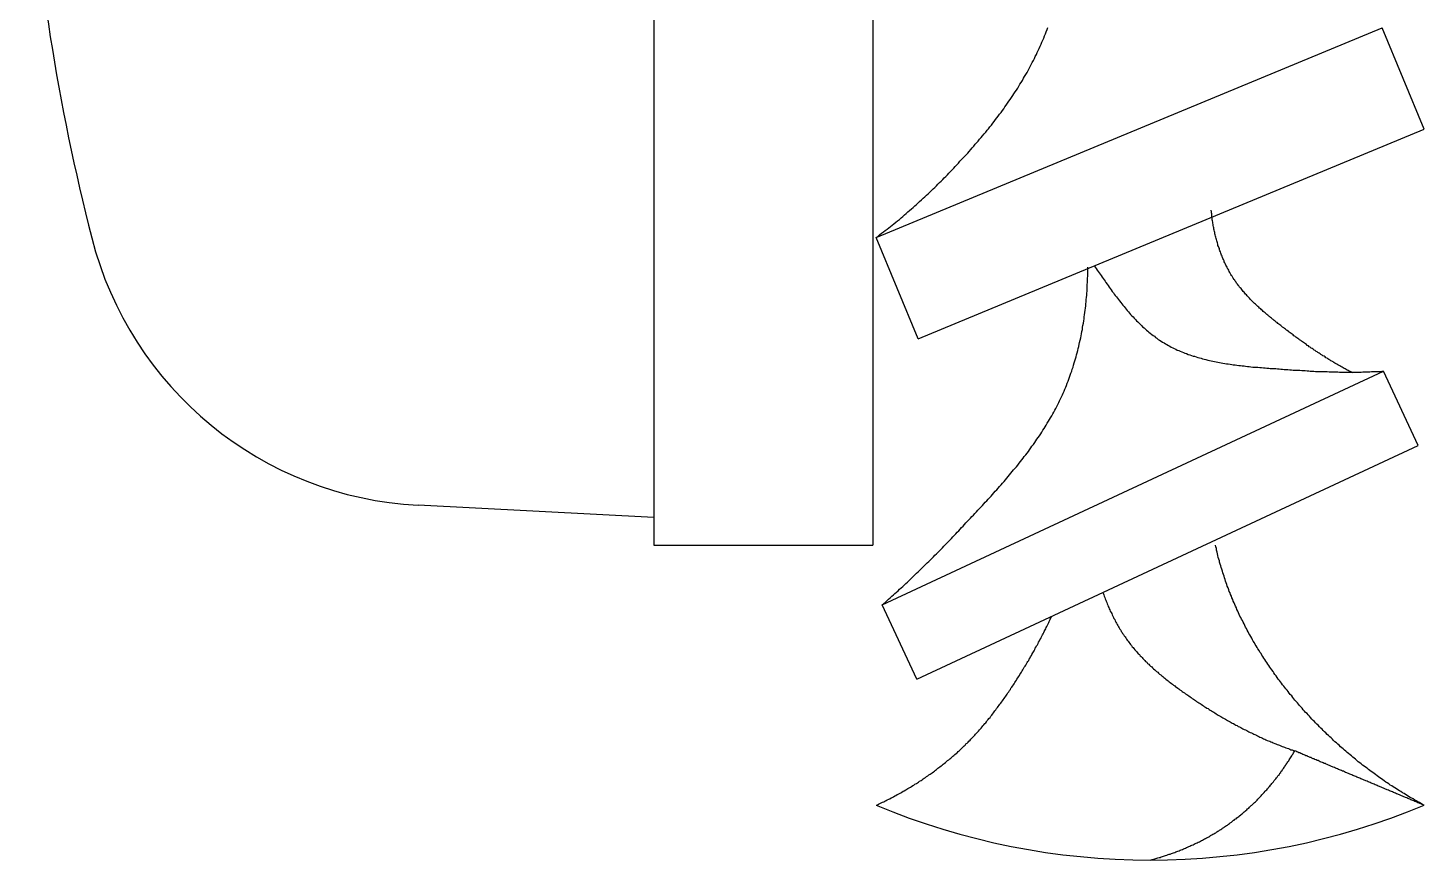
# Model space of a CAD drawing. Extents: x -609 to 549, y 145 to 558.
# Drawn here: x -442.88 to -437.78, y 349.31 to 352.35 of the extents above; entities that cross this region are included whole.
import ezdxf

# ---------------------------------------------------------------- set-up
doc = ezdxf.new("R2010")
doc.units = 0
doc.linetypes.add('CONTINOUS', pattern=[0])
doc.layers.get('0').update_dxf_attribs({"linetype": 'CONTINUOUS'})

msp = doc.modelspace()

# ---------------------------------------------------------------- linework, layer by layer
at = {"color": 7, "linetype": 'CONTINOUS'}
for p, q in [((-440.5967, 356.6611), (-440.5967, 350.4611)), ((-439.7967, 356.6611), (-439.7967, 350.4611)), ((-440.5967, 356.5611), (-440.5967, 350.5611)), ((-439.7847, 351.5836), (-437.9378, 352.3487)), ((-437.7847, 351.9791), (-437.9378, 352.3487)), ((-439.6317, 351.2141), (-437.7847, 351.9791)), ((-439.6317, 351.2141), (-439.7847, 351.5836)), ((-439.7631, 350.2429), (-437.9331, 351.0963)), ((-437.8063, 350.8244), (-437.9331, 351.0963)), ((-439.6363, 349.971), (-437.8063, 350.8244)), ((-440.5967, 350.5611), (-441.4567, 350.6061)), ((-440.5967, 350.4611), (-439.7967, 350.4611)), ((-439.6363, 349.971), (-439.7631, 350.2429))]:
    msp.add_line(p, q, dxfattribs=at)
at = {"color": 7}
for points in [[(-439.785, 351.584, 0), (-439.778, 351.589, 0), (-439.772, 351.594, 0), (-439.765, 351.599, 0), (-439.758, 351.604, 0), (-439.752, 351.609, 0), (-439.745, 351.614, 0), (-439.739, 351.619, 0), (-439.732, 351.624, 0), (-439.726, 351.629, 0), (-439.72, 351.634, 0), (-439.713, 351.64, 0), (-439.707, 351.645, 0), (-439.7, 351.65, 0), (-439.694, 351.655, 0), (-439.688, 351.661, 0), (-439.681, 351.666, 0), (-439.675, 351.671, 0), (-439.669, 351.677, 0), (-439.663, 351.682, 0), (-439.656, 351.688, 0), (-439.65, 351.693, 0), (-439.644, 351.699, 0), (-439.638, 351.704, 0), (-439.632, 351.71, 0), (-439.626, 351.715, 0), (-439.619, 351.721, 0), (-439.613, 351.727, 0), (-439.607, 351.732, 0), (-439.601, 351.738, 0), (-439.595, 351.743, 0), (-439.589, 351.749, 0), (-439.583, 351.755, 0), (-439.577, 351.761, 0), (-439.571, 351.766, 0), (-439.565, 351.772, 0), (-439.56, 351.778, 0), (-439.554, 351.784, 0), (-439.548, 351.79, 0), (-439.542, 351.796, 0), (-439.536, 351.801, 0), (-439.53, 351.807, 0), (-439.524, 351.813, 0), (-439.519, 351.819, 0), (-439.513, 351.825, 0), (-439.507, 351.831, 0), (-439.501, 351.837, 0), (-439.496, 351.843, 0), (-439.49, 351.849, 0), (-439.484, 351.855, 0), (-439.479, 351.862, 0), (-439.473, 351.868, 0), (-439.467, 351.874, 0), (-439.462, 351.88, 0), (-439.456, 351.886, 0), (-439.45, 351.892, 0), (-439.445, 351.898, 0), (-439.439, 351.905, 0), (-439.434, 351.911, 0), (-439.428, 351.917, 0), (-439.423, 351.924, 0), (-439.417, 351.93, 0), (-439.412, 351.936, 0), (-439.407, 351.943, 0), (-439.401, 351.949, 0), (-439.396, 351.955, 0), (-439.391, 351.962, 0), (-439.385, 351.968, 0), (-439.38, 351.975, 0), (-439.375, 351.981, 0), (-439.37, 351.988, 0), (-439.364, 351.994, 0), (-439.359, 352.001, 0), (-439.354, 352.007, 0), (-439.349, 352.014, 0), (-439.344, 352.02, 0), (-439.339, 352.027, 0), (-439.334, 352.034, 0), (-439.329, 352.04, 0), (-439.324, 352.047, 0), (-439.319, 352.054, 0), (-439.315, 352.061, 0), (-439.31, 352.067, 0), (-439.305, 352.074, 0), (-439.3, 352.081, 0), (-439.296, 352.088, 0), (-439.291, 352.095, 0), (-439.286, 352.102, 0), (-439.282, 352.108, 0), (-439.277, 352.115, 0), (-439.273, 352.122, 0), (-439.268, 352.129, 0), (-439.264, 352.136, 0), (-439.26, 352.143, 0), (-439.255, 352.15, 0), (-439.251, 352.157, 0), (-439.247, 352.165, 0), (-439.243, 352.172, 0), (-439.239, 352.179, 0), (-439.234, 352.186, 0), (-439.23, 352.193, 0), (-439.226, 352.201, 0), (-439.223, 352.208, 0), (-439.219, 352.215, 0), (-439.215, 352.222, 0), (-439.211, 352.23, 0), (-439.207, 352.237, 0), (-439.204, 352.244, 0), (-439.2, 352.252, 0), (-439.197, 352.259, 0), (-439.193, 352.267, 0), (-439.19, 352.274, 0), (-439.186, 352.282, 0), (-439.183, 352.289, 0), (-439.18, 352.297, 0), (-439.176, 352.304, 0), (-439.173, 352.312, 0), (-439.17, 352.32, 0), (-439.167, 352.327, 0), (-439.164, 352.335, 0), (-439.161, 352.343, 0), (-439.158, 352.35, 0)], [(-438.046, 351.09, 0), (-438.05, 351.092, 0), (-438.054, 351.094, 0), (-438.058, 351.096, 0), (-438.062, 351.098, 0), (-438.065, 351.1, 0), (-438.069, 351.102, 0), (-438.073, 351.104, 0), (-438.077, 351.106, 0), (-438.08, 351.108, 0), (-438.084, 351.11, 0), (-438.088, 351.113, 0), (-438.092, 351.115, 0), (-438.095, 351.117, 0), (-438.099, 351.119, 0), (-438.103, 351.121, 0), (-438.106, 351.123, 0), (-438.11, 351.125, 0), (-438.114, 351.127, 0), (-438.117, 351.13, 0), (-438.121, 351.132, 0), (-438.125, 351.134, 0), (-438.128, 351.136, 0), (-438.132, 351.138, 0), (-438.136, 351.141, 0), (-438.139, 351.143, 0), (-438.143, 351.145, 0), (-438.146, 351.148, 0), (-438.15, 351.15, 0), (-438.154, 351.152, 0), (-438.157, 351.154, 0), (-438.161, 351.157, 0), (-438.164, 351.159, 0), (-438.168, 351.161, 0), (-438.172, 351.164, 0), (-438.175, 351.166, 0), (-438.179, 351.168, 0), (-438.182, 351.171, 0), (-438.186, 351.173, 0), (-438.189, 351.176, 0), (-438.193, 351.178, 0), (-438.197, 351.18, 0), (-438.2, 351.183, 0), (-438.204, 351.185, 0), (-438.207, 351.188, 0), (-438.211, 351.19, 0), (-438.214, 351.193, 0), (-438.218, 351.195, 0), (-438.221, 351.198, 0), (-438.225, 351.2, 0), (-438.228, 351.203, 0), (-438.232, 351.205, 0), (-438.235, 351.208, 0), (-438.239, 351.21, 0), (-438.242, 351.213, 0), (-438.246, 351.215, 0), (-438.249, 351.218, 0), (-438.253, 351.22, 0), (-438.256, 351.223, 0), (-438.26, 351.225, 0), (-438.263, 351.228, 0), (-438.266, 351.231, 0), (-438.27, 351.233, 0), (-438.273, 351.236, 0), (-438.277, 351.238, 0), (-438.28, 351.241, 0), (-438.284, 351.244, 0), (-438.287, 351.246, 0), (-438.291, 351.249, 0), (-438.294, 351.251, 0), (-438.297, 351.254, 0), (-438.301, 351.257, 0), (-438.304, 351.259, 0), (-438.308, 351.262, 0), (-438.311, 351.265, 0), (-438.315, 351.267, 0), (-438.318, 351.27, 0), (-438.321, 351.273, 0), (-438.325, 351.275, 0), (-438.328, 351.278, 0), (-438.332, 351.281, 0), (-438.335, 351.284, 0), (-438.338, 351.286, 0), (-438.342, 351.289, 0), (-438.345, 351.292, 0), (-438.349, 351.295, 0), (-438.352, 351.297, 0), (-438.355, 351.3, 0), (-438.359, 351.303, 0), (-438.362, 351.306, 0), (-438.365, 351.309, 0), (-438.368, 351.311, 0), (-438.372, 351.314, 0), (-438.375, 351.317, 0), (-438.378, 351.32, 0), (-438.381, 351.323, 0), (-438.385, 351.326, 0), (-438.388, 351.329, 0), (-438.391, 351.332, 0), (-438.394, 351.334, 0), (-438.397, 351.337, 0), (-438.4, 351.34, 0), (-438.404, 351.343, 0), (-438.407, 351.346, 0), (-438.41, 351.349, 0), (-438.413, 351.352, 0), (-438.416, 351.355, 0), (-438.419, 351.359, 0), (-438.422, 351.362, 0), (-438.425, 351.365, 0), (-438.428, 351.368, 0), (-438.431, 351.371, 0), (-438.433, 351.374, 0), (-438.436, 351.377, 0), (-438.439, 351.381, 0), (-438.442, 351.384, 0), (-438.445, 351.387, 0), (-438.448, 351.39, 0), (-438.45, 351.394, 0), (-438.453, 351.397, 0), (-438.456, 351.4, 0), (-438.458, 351.403, 0), (-438.461, 351.407, 0), (-438.463, 351.41, 0), (-438.466, 351.414, 0), (-438.469, 351.417, 0), (-438.471, 351.421, 0), (-438.474, 351.424, 0), (-438.476, 351.428, 0), (-438.478, 351.431, 0), (-438.481, 351.435, 0), (-438.483, 351.438, 0), (-438.485, 351.442, 0), (-438.488, 351.445, 0), (-438.49, 351.449, 0), (-438.492, 351.453, 0), (-438.494, 351.456, 0), (-438.496, 351.46, 0), (-438.498, 351.464, 0), (-438.5, 351.468, 0), (-438.502, 351.471, 0), (-438.504, 351.475, 0), (-438.506, 351.479, 0), (-438.508, 351.483, 0), (-438.51, 351.487, 0), (-438.512, 351.491, 0), (-438.514, 351.495, 0), (-438.515, 351.499, 0), (-438.517, 351.503, 0), (-438.519, 351.507, 0), (-438.52, 351.511, 0), (-438.522, 351.515, 0), (-438.524, 351.519, 0), (-438.525, 351.523, 0), (-438.527, 351.527, 0), (-438.528, 351.531, 0), (-438.53, 351.535, 0), (-438.531, 351.539, 0), (-438.532, 351.543, 0), (-438.534, 351.547, 0), (-438.535, 351.551, 0), (-438.537, 351.555, 0), (-438.538, 351.56, 0), (-438.539, 351.564, 0), (-438.54, 351.568, 0), (-438.541, 351.572, 0), (-438.543, 351.576, 0), (-438.544, 351.58, 0), (-438.545, 351.585, 0), (-438.546, 351.589, 0), (-438.547, 351.593, 0), (-438.548, 351.597, 0), (-438.549, 351.602, 0), (-438.55, 351.606, 0), (-438.551, 351.61, 0), (-438.552, 351.614, 0), (-438.552, 351.619, 0), (-438.553, 351.623, 0), (-438.554, 351.627, 0), (-438.555, 351.631, 0), (-438.556, 351.636, 0), (-438.556, 351.64, 0), (-438.557, 351.644, 0), (-438.558, 351.648, 0), (-438.558, 351.653, 0), (-438.559, 351.657, 0), (-438.559, 351.661, 0), (-438.56, 351.666, 0), (-438.56, 351.67, 0), (-438.561, 351.674, 0), (-438.561, 351.678, 0), (-438.562, 351.683, 0)], [(-439.763, 350.243, 0), (-439.757, 350.248, 0), (-439.751, 350.253, 0), (-439.745, 350.258, 0), (-439.74, 350.263, 0), (-439.734, 350.268, 0), (-439.728, 350.274, 0), (-439.722, 350.279, 0), (-439.716, 350.284, 0), (-439.71, 350.289, 0), (-439.705, 350.294, 0), (-439.699, 350.3, 0), (-439.693, 350.305, 0), (-439.687, 350.31, 0), (-439.682, 350.315, 0), (-439.676, 350.321, 0), (-439.67, 350.326, 0), (-439.665, 350.331, 0), (-439.659, 350.337, 0), (-439.653, 350.342, 0), (-439.648, 350.347, 0), (-439.642, 350.353, 0), (-439.637, 350.358, 0), (-439.631, 350.363, 0), (-439.625, 350.369, 0), (-439.62, 350.374, 0), (-439.614, 350.38, 0), (-439.609, 350.385, 0), (-439.603, 350.391, 0), (-439.598, 350.396, 0), (-439.592, 350.401, 0), (-439.587, 350.407, 0), (-439.581, 350.412, 0), (-439.576, 350.418, 0), (-439.57, 350.424, 0), (-439.565, 350.429, 0), (-439.559, 350.435, 0), (-439.554, 350.44, 0), (-439.548, 350.446, 0), (-439.543, 350.451, 0), (-439.538, 350.457, 0), (-439.532, 350.463, 0), (-439.527, 350.468, 0), (-439.521, 350.474, 0), (-439.516, 350.479, 0), (-439.51, 350.485, 0), (-439.505, 350.491, 0), (-439.5, 350.496, 0), (-439.494, 350.502, 0), (-439.489, 350.508, 0), (-439.483, 350.513, 0), (-439.478, 350.519, 0), (-439.473, 350.525, 0), (-439.467, 350.53, 0), (-439.462, 350.536, 0), (-439.457, 350.542, 0), (-439.451, 350.548, 0), (-439.446, 350.553, 0), (-439.44, 350.559, 0), (-439.435, 350.565, 0), (-439.43, 350.57, 0), (-439.424, 350.576, 0), (-439.419, 350.582, 0), (-439.414, 350.588, 0), (-439.408, 350.594, 0), (-439.403, 350.599, 0), (-439.397, 350.605, 0), (-439.392, 350.611, 0), (-439.387, 350.617, 0), (-439.381, 350.623, 0), (-439.376, 350.628, 0), (-439.371, 350.634, 0), (-439.365, 350.64, 0), (-439.36, 350.646, 0), (-439.355, 350.652, 0), (-439.35, 350.658, 0), (-439.344, 350.663, 0), (-439.339, 350.669, 0), (-439.334, 350.675, 0), (-439.329, 350.681, 0), (-439.324, 350.687, 0), (-439.318, 350.693, 0), (-439.313, 350.699, 0), (-439.308, 350.705, 0), (-439.303, 350.711, 0), (-439.298, 350.717, 0), (-439.293, 350.723, 0), (-439.288, 350.729, 0), (-439.283, 350.735, 0), (-439.278, 350.741, 0), (-439.273, 350.747, 0), (-439.268, 350.753, 0), (-439.263, 350.76, 0), (-439.258, 350.766, 0), (-439.253, 350.772, 0), (-439.248, 350.778, 0), (-439.244, 350.784, 0), (-439.239, 350.79, 0), (-439.234, 350.797, 0), (-439.229, 350.803, 0), (-439.225, 350.809, 0), (-439.22, 350.816, 0), (-439.216, 350.822, 0), (-439.211, 350.828, 0), (-439.206, 350.835, 0), (-439.202, 350.841, 0), (-439.198, 350.847, 0), (-439.193, 350.854, 0), (-439.189, 350.86, 0), (-439.184, 350.867, 0), (-439.18, 350.873, 0), (-439.176, 350.88, 0), (-439.172, 350.886, 0), (-439.168, 350.893, 0), (-439.164, 350.899, 0), (-439.16, 350.906, 0), (-439.156, 350.913, 0), (-439.152, 350.919, 0), (-439.148, 350.926, 0), (-439.144, 350.933, 0), (-439.14, 350.94, 0), (-439.136, 350.946, 0), (-439.133, 350.953, 0), (-439.129, 350.96, 0), (-439.125, 350.967, 0), (-439.122, 350.974, 0), (-439.118, 350.981, 0), (-439.115, 350.988, 0), (-439.112, 350.995, 0), (-439.108, 351.002, 0), (-439.105, 351.009, 0), (-439.102, 351.016, 0), (-439.099, 351.023, 0), (-439.096, 351.03, 0), (-439.093, 351.037, 0), (-439.09, 351.044, 0), (-439.087, 351.052, 0), (-439.084, 351.059, 0), (-439.082, 351.066, 0), (-439.079, 351.074, 0), (-439.076, 351.081, 0), (-439.074, 351.088, 0), (-439.071, 351.096, 0), (-439.069, 351.103, 0), (-439.066, 351.111, 0), (-439.064, 351.118, 0), (-439.062, 351.126, 0), (-439.059, 351.133, 0), (-439.057, 351.141, 0), (-439.055, 351.148, 0), (-439.053, 351.156, 0), (-439.051, 351.163, 0), (-439.049, 351.171, 0), (-439.047, 351.178, 0), (-439.045, 351.186, 0), (-439.044, 351.194, 0), (-439.042, 351.201, 0), (-439.04, 351.209, 0), (-439.038, 351.217, 0), (-439.037, 351.225, 0), (-439.035, 351.232, 0), (-439.034, 351.24, 0), (-439.032, 351.248, 0), (-439.031, 351.256, 0), (-439.03, 351.263, 0), (-439.028, 351.271, 0), (-439.027, 351.279, 0), (-439.026, 351.287, 0), (-439.025, 351.294, 0), (-439.024, 351.302, 0), (-439.023, 351.31, 0), (-439.022, 351.318, 0), (-439.021, 351.326, 0), (-439.02, 351.334, 0), (-439.019, 351.341, 0), (-439.018, 351.349, 0), (-439.018, 351.357, 0), (-439.017, 351.365, 0), (-439.016, 351.373, 0), (-439.016, 351.381, 0), (-439.015, 351.388, 0), (-439.015, 351.396, 0), (-439.014, 351.404, 0), (-439.014, 351.412, 0), (-439.013, 351.42, 0), (-439.013, 351.428, 0), (-439.013, 351.435, 0), (-439.012, 351.443, 0), (-439.012, 351.451, 0), (-439.012, 351.459, 0), (-439.012, 351.467, 0), (-439.012, 351.475, 0)], [(-438.989, 351.481, 0), (-438.985, 351.476, 0), (-438.982, 351.471, 0), (-438.978, 351.465, 0), (-438.974, 351.46, 0), (-438.971, 351.455, 0), (-438.967, 351.45, 0), (-438.964, 351.445, 0), (-438.96, 351.439, 0), (-438.956, 351.434, 0), (-438.953, 351.429, 0), (-438.949, 351.424, 0), (-438.946, 351.419, 0), (-438.942, 351.413, 0), (-438.938, 351.408, 0), (-438.934, 351.403, 0), (-438.931, 351.398, 0), (-438.927, 351.393, 0), (-438.923, 351.387, 0), (-438.919, 351.382, 0), (-438.916, 351.377, 0), (-438.912, 351.372, 0), (-438.908, 351.367, 0), (-438.904, 351.362, 0), (-438.9, 351.357, 0), (-438.896, 351.352, 0), (-438.892, 351.347, 0), (-438.888, 351.342, 0), (-438.884, 351.337, 0), (-438.88, 351.332, 0), (-438.876, 351.327, 0), (-438.872, 351.322, 0), (-438.868, 351.317, 0), (-438.864, 351.313, 0), (-438.86, 351.308, 0), (-438.856, 351.303, 0), (-438.851, 351.298, 0), (-438.847, 351.294, 0), (-438.843, 351.289, 0), (-438.838, 351.285, 0), (-438.834, 351.28, 0), (-438.83, 351.276, 0), (-438.825, 351.271, 0), (-438.821, 351.267, 0), (-438.816, 351.263, 0), (-438.812, 351.258, 0), (-438.807, 351.254, 0), (-438.803, 351.25, 0), (-438.798, 351.246, 0), (-438.793, 351.242, 0), (-438.789, 351.238, 0), (-438.784, 351.234, 0), (-438.779, 351.23, 0), (-438.774, 351.226, 0), (-438.769, 351.223, 0), (-438.765, 351.219, 0), (-438.76, 351.216, 0), (-438.755, 351.212, 0), (-438.75, 351.209, 0), (-438.744, 351.205, 0), (-438.739, 351.202, 0), (-438.734, 351.199, 0), (-438.729, 351.196, 0), (-438.724, 351.193, 0), (-438.718, 351.19, 0), (-438.713, 351.187, 0), (-438.708, 351.184, 0), (-438.702, 351.181, 0), (-438.697, 351.179, 0), (-438.691, 351.176, 0), (-438.686, 351.173, 0), (-438.68, 351.171, 0), (-438.675, 351.169, 0), (-438.669, 351.166, 0), (-438.663, 351.164, 0), (-438.658, 351.162, 0), (-438.652, 351.16, 0), (-438.646, 351.157, 0), (-438.64, 351.155, 0), (-438.634, 351.153, 0), (-438.628, 351.151, 0), (-438.623, 351.15, 0), (-438.617, 351.148, 0), (-438.611, 351.146, 0), (-438.605, 351.144, 0), (-438.599, 351.143, 0), (-438.593, 351.141, 0), (-438.587, 351.139, 0), (-438.581, 351.138, 0), (-438.574, 351.136, 0), (-438.568, 351.135, 0), (-438.562, 351.134, 0), (-438.556, 351.132, 0), (-438.55, 351.131, 0), (-438.544, 351.13, 0), (-438.537, 351.129, 0), (-438.531, 351.127, 0), (-438.525, 351.126, 0), (-438.519, 351.125, 0), (-438.512, 351.124, 0), (-438.506, 351.123, 0), (-438.5, 351.122, 0), (-438.493, 351.121, 0), (-438.487, 351.12, 0), (-438.481, 351.119, 0), (-438.474, 351.119, 0), (-438.468, 351.118, 0), (-438.461, 351.117, 0), (-438.455, 351.116, 0), (-438.449, 351.115, 0), (-438.442, 351.115, 0), (-438.436, 351.114, 0), (-438.429, 351.113, 0), (-438.423, 351.113, 0), (-438.417, 351.112, 0), (-438.41, 351.111, 0), (-438.404, 351.111, 0), (-438.397, 351.11, 0), (-438.391, 351.11, 0), (-438.384, 351.109, 0), (-438.378, 351.109, 0), (-438.371, 351.108, 0), (-438.365, 351.108, 0), (-438.359, 351.107, 0), (-438.352, 351.107, 0), (-438.346, 351.106, 0), (-438.339, 351.106, 0), (-438.333, 351.105, 0), (-438.326, 351.105, 0), (-438.32, 351.104, 0), (-438.314, 351.104, 0), (-438.307, 351.103, 0), (-438.301, 351.103, 0), (-438.295, 351.102, 0), (-438.288, 351.102, 0), (-438.282, 351.102, 0), (-438.275, 351.101, 0), (-438.269, 351.101, 0), (-438.263, 351.1, 0), (-438.256, 351.1, 0), (-438.25, 351.099, 0), (-438.244, 351.099, 0), (-438.238, 351.099, 0), (-438.231, 351.098, 0), (-438.225, 351.098, 0), (-438.219, 351.098, 0), (-438.212, 351.097, 0), (-438.206, 351.097, 0), (-438.2, 351.096, 0), (-438.194, 351.096, 0), (-438.187, 351.096, 0), (-438.181, 351.095, 0), (-438.175, 351.095, 0), (-438.169, 351.095, 0), (-438.162, 351.095, 0), (-438.156, 351.094, 0), (-438.15, 351.094, 0), (-438.144, 351.094, 0), (-438.138, 351.094, 0), (-438.131, 351.093, 0), (-438.125, 351.093, 0), (-438.119, 351.093, 0), (-438.113, 351.093, 0), (-438.107, 351.093, 0), (-438.1, 351.093, 0), (-438.094, 351.092, 0), (-438.088, 351.092, 0), (-438.082, 351.092, 0), (-438.076, 351.092, 0), (-438.069, 351.092, 0), (-438.063, 351.092, 0), (-438.057, 351.092, 0), (-438.051, 351.092, 0), (-438.045, 351.092, 0), (-438.039, 351.092, 0), (-438.032, 351.092, 0), (-438.026, 351.092, 0), (-438.02, 351.092, 0), (-438.014, 351.092, 0), (-438.008, 351.093, 0), (-438.001, 351.093, 0), (-437.995, 351.093, 0), (-437.989, 351.093, 0), (-437.983, 351.093, 0), (-437.977, 351.094, 0), (-437.97, 351.094, 0), (-437.964, 351.094, 0), (-437.958, 351.095, 0), (-437.952, 351.095, 0), (-437.946, 351.095, 0), (-437.939, 351.096, 0), (-437.933, 351.096, 0)], [(-437.785, 349.511, 0), (-437.79, 349.514, 0), (-437.796, 349.517, 0), (-437.802, 349.521, 0), (-437.808, 349.524, 0), (-437.813, 349.527, 0), (-437.819, 349.53, 0), (-437.824, 349.534, 0), (-437.83, 349.537, 0), (-437.836, 349.54, 0), (-437.841, 349.543, 0), (-437.847, 349.547, 0), (-437.853, 349.55, 0), (-437.858, 349.554, 0), (-437.864, 349.557, 0), (-437.869, 349.561, 0), (-437.875, 349.564, 0), (-437.88, 349.568, 0), (-437.886, 349.571, 0), (-437.891, 349.575, 0), (-437.897, 349.578, 0), (-437.902, 349.582, 0), (-437.908, 349.585, 0), (-437.913, 349.589, 0), (-437.919, 349.593, 0), (-437.924, 349.596, 0), (-437.93, 349.6, 0), (-437.935, 349.604, 0), (-437.94, 349.608, 0), (-437.946, 349.611, 0), (-437.951, 349.615, 0), (-437.956, 349.619, 0), (-437.962, 349.623, 0), (-437.967, 349.627, 0), (-437.972, 349.631, 0), (-437.978, 349.634, 0), (-437.983, 349.638, 0), (-437.988, 349.642, 0), (-437.993, 349.646, 0), (-437.999, 349.65, 0), (-438.004, 349.654, 0), (-438.009, 349.658, 0), (-438.014, 349.662, 0), (-438.019, 349.666, 0), (-438.025, 349.67, 0), (-438.03, 349.675, 0), (-438.035, 349.679, 0), (-438.04, 349.683, 0), (-438.045, 349.687, 0), (-438.05, 349.691, 0), (-438.055, 349.695, 0), (-438.06, 349.7, 0), (-438.065, 349.704, 0), (-438.07, 349.708, 0), (-438.075, 349.712, 0), (-438.08, 349.717, 0), (-438.085, 349.721, 0), (-438.09, 349.725, 0), (-438.095, 349.73, 0), (-438.1, 349.734, 0), (-438.105, 349.739, 0), (-438.11, 349.743, 0), (-438.115, 349.748, 0), (-438.119, 349.752, 0), (-438.124, 349.757, 0), (-438.129, 349.761, 0), (-438.134, 349.766, 0), (-438.139, 349.77, 0), (-438.143, 349.775, 0), (-438.148, 349.779, 0), (-438.153, 349.784, 0), (-438.157, 349.789, 0), (-438.162, 349.793, 0), (-438.167, 349.798, 0), (-438.171, 349.803, 0), (-438.176, 349.807, 0), (-438.181, 349.812, 0), (-438.185, 349.817, 0), (-438.19, 349.821, 0), (-438.194, 349.826, 0), (-438.199, 349.831, 0), (-438.203, 349.836, 0), (-438.208, 349.841, 0), (-438.212, 349.846, 0), (-438.217, 349.85, 0), (-438.221, 349.855, 0), (-438.226, 349.86, 0), (-438.23, 349.865, 0), (-438.234, 349.87, 0), (-438.239, 349.875, 0), (-438.243, 349.88, 0), (-438.247, 349.885, 0), (-438.252, 349.89, 0), (-438.256, 349.895, 0), (-438.26, 349.9, 0), (-438.264, 349.905, 0), (-438.268, 349.91, 0), (-438.273, 349.915, 0), (-438.277, 349.92, 0), (-438.281, 349.926, 0), (-438.285, 349.931, 0), (-438.289, 349.936, 0), (-438.293, 349.941, 0), (-438.297, 349.946, 0), (-438.301, 349.951, 0), (-438.305, 349.957, 0), (-438.309, 349.962, 0), (-438.313, 349.967, 0), (-438.317, 349.972, 0), (-438.321, 349.978, 0), (-438.325, 349.983, 0), (-438.329, 349.988, 0), (-438.333, 349.994, 0), (-438.336, 349.999, 0), (-438.34, 350.005, 0), (-438.344, 350.01, 0), (-438.348, 350.015, 0), (-438.351, 350.021, 0), (-438.355, 350.026, 0), (-438.359, 350.032, 0), (-438.362, 350.037, 0), (-438.366, 350.043, 0), (-438.37, 350.048, 0), (-438.373, 350.054, 0), (-438.377, 350.059, 0), (-438.38, 350.065, 0), (-438.384, 350.07, 0), (-438.387, 350.076, 0), (-438.391, 350.082, 0), (-438.394, 350.087, 0), (-438.398, 350.093, 0), (-438.401, 350.098, 0), (-438.404, 350.104, 0), (-438.408, 350.11, 0), (-438.411, 350.115, 0), (-438.414, 350.121, 0), (-438.417, 350.127, 0), (-438.421, 350.133, 0), (-438.424, 350.138, 0), (-438.427, 350.144, 0), (-438.43, 350.15, 0), (-438.433, 350.156, 0), (-438.436, 350.161, 0), (-438.439, 350.167, 0), (-438.442, 350.173, 0), (-438.445, 350.179, 0), (-438.448, 350.185, 0), (-438.451, 350.191, 0), (-438.454, 350.197, 0), (-438.457, 350.202, 0), (-438.46, 350.208, 0), (-438.462, 350.214, 0), (-438.465, 350.22, 0), (-438.468, 350.226, 0), (-438.47, 350.232, 0), (-438.473, 350.238, 0), (-438.476, 350.244, 0), (-438.478, 350.25, 0), (-438.481, 350.256, 0), (-438.483, 350.262, 0), (-438.486, 350.268, 0), (-438.488, 350.274, 0), (-438.491, 350.28, 0), (-438.493, 350.286, 0), (-438.496, 350.292, 0), (-438.498, 350.298, 0), (-438.5, 350.305, 0), (-438.503, 350.311, 0), (-438.505, 350.317, 0), (-438.507, 350.323, 0), (-438.509, 350.329, 0), (-438.511, 350.335, 0), (-438.513, 350.341, 0), (-438.515, 350.348, 0), (-438.517, 350.354, 0), (-438.519, 350.36, 0), (-438.521, 350.366, 0), (-438.523, 350.373, 0), (-438.525, 350.379, 0), (-438.527, 350.385, 0), (-438.529, 350.391, 0), (-438.531, 350.398, 0), (-438.532, 350.404, 0), (-438.534, 350.41, 0), (-438.536, 350.416, 0), (-438.537, 350.423, 0), (-438.539, 350.429, 0), (-438.54, 350.435, 0), (-438.542, 350.442, 0), (-438.543, 350.448, 0), (-438.545, 350.454, 0), (-438.546, 350.461, 0)], [(-438.957, 350.288, 0), (-438.955, 350.283, 0), (-438.954, 350.279, 0), (-438.952, 350.274, 0), (-438.95, 350.269, 0), (-438.949, 350.265, 0), (-438.947, 350.26, 0), (-438.945, 350.256, 0), (-438.943, 350.251, 0), (-438.941, 350.247, 0), (-438.939, 350.242, 0), (-438.938, 350.237, 0), (-438.936, 350.233, 0), (-438.934, 350.228, 0), (-438.932, 350.224, 0), (-438.93, 350.22, 0), (-438.927, 350.215, 0), (-438.925, 350.211, 0), (-438.923, 350.206, 0), (-438.921, 350.202, 0), (-438.919, 350.197, 0), (-438.917, 350.193, 0), (-438.914, 350.189, 0), (-438.912, 350.184, 0), (-438.91, 350.18, 0), (-438.907, 350.176, 0), (-438.905, 350.171, 0), (-438.903, 350.167, 0), (-438.9, 350.163, 0), (-438.898, 350.159, 0), (-438.895, 350.154, 0), (-438.892, 350.15, 0), (-438.89, 350.146, 0), (-438.887, 350.142, 0), (-438.885, 350.138, 0), (-438.882, 350.134, 0), (-438.879, 350.13, 0), (-438.876, 350.126, 0), (-438.874, 350.122, 0), (-438.871, 350.118, 0), (-438.868, 350.114, 0), (-438.865, 350.11, 0), (-438.862, 350.106, 0), (-438.859, 350.102, 0), (-438.856, 350.098, 0), (-438.853, 350.094, 0), (-438.85, 350.09, 0), (-438.847, 350.087, 0), (-438.844, 350.083, 0), (-438.841, 350.079, 0), (-438.837, 350.075, 0), (-438.834, 350.072, 0), (-438.831, 350.068, 0), (-438.828, 350.064, 0), (-438.824, 350.061, 0), (-438.821, 350.057, 0), (-438.818, 350.054, 0), (-438.814, 350.05, 0), (-438.811, 350.047, 0), (-438.808, 350.043, 0), (-438.804, 350.04, 0), (-438.801, 350.036, 0), (-438.797, 350.033, 0), (-438.794, 350.029, 0), (-438.79, 350.026, 0), (-438.787, 350.023, 0), (-438.783, 350.019, 0), (-438.779, 350.016, 0), (-438.776, 350.013, 0), (-438.772, 350.009, 0), (-438.768, 350.006, 0), (-438.765, 350.003, 0), (-438.761, 350, 0), (-438.757, 349.997, 0), (-438.754, 349.993, 0), (-438.75, 349.99, 0), (-438.746, 349.987, 0), (-438.742, 349.984, 0), (-438.738, 349.981, 0), (-438.735, 349.978, 0), (-438.731, 349.975, 0), (-438.727, 349.971, 0), (-438.723, 349.968, 0), (-438.719, 349.965, 0), (-438.715, 349.962, 0), (-438.711, 349.959, 0), (-438.707, 349.956, 0), (-438.703, 349.953, 0), (-438.699, 349.95, 0), (-438.695, 349.947, 0), (-438.692, 349.944, 0), (-438.688, 349.942, 0), (-438.684, 349.939, 0), (-438.68, 349.936, 0), (-438.676, 349.933, 0), (-438.672, 349.93, 0), (-438.668, 349.927, 0), (-438.664, 349.924, 0), (-438.659, 349.921, 0), (-438.655, 349.918, 0), (-438.651, 349.916, 0), (-438.647, 349.913, 0), (-438.643, 349.91, 0), (-438.639, 349.907, 0), (-438.635, 349.904, 0), (-438.631, 349.901, 0), (-438.627, 349.899, 0), (-438.623, 349.896, 0), (-438.619, 349.893, 0), (-438.615, 349.89, 0), (-438.611, 349.888, 0), (-438.607, 349.885, 0), (-438.602, 349.882, 0), (-438.598, 349.88, 0), (-438.594, 349.877, 0), (-438.59, 349.874, 0), (-438.586, 349.871, 0), (-438.582, 349.869, 0), (-438.578, 349.866, 0), (-438.573, 349.864, 0), (-438.569, 349.861, 0), (-438.565, 349.858, 0), (-438.561, 349.856, 0), (-438.557, 349.853, 0), (-438.552, 349.851, 0), (-438.548, 349.848, 0), (-438.544, 349.845, 0), (-438.54, 349.843, 0), (-438.536, 349.84, 0), (-438.531, 349.838, 0), (-438.527, 349.835, 0), (-438.523, 349.833, 0), (-438.519, 349.83, 0), (-438.514, 349.828, 0), (-438.51, 349.825, 0), (-438.506, 349.823, 0), (-438.502, 349.821, 0), (-438.497, 349.818, 0), (-438.493, 349.816, 0), (-438.489, 349.813, 0), (-438.485, 349.811, 0), (-438.48, 349.809, 0), (-438.476, 349.806, 0), (-438.472, 349.804, 0), (-438.467, 349.802, 0), (-438.463, 349.799, 0), (-438.459, 349.797, 0), (-438.454, 349.795, 0), (-438.45, 349.793, 0), (-438.446, 349.79, 0), (-438.441, 349.788, 0), (-438.437, 349.786, 0), (-438.432, 349.784, 0), (-438.428, 349.781, 0), (-438.424, 349.779, 0), (-438.419, 349.777, 0), (-438.415, 349.775, 0), (-438.41, 349.773, 0), (-438.406, 349.771, 0), (-438.402, 349.769, 0), (-438.397, 349.767, 0), (-438.393, 349.764, 0), (-438.388, 349.762, 0), (-438.384, 349.76, 0), (-438.379, 349.758, 0), (-438.375, 349.756, 0), (-438.371, 349.754, 0), (-438.366, 349.752, 0), (-438.362, 349.75, 0), (-438.357, 349.748, 0), (-438.353, 349.746, 0), (-438.348, 349.745, 0), (-438.344, 349.743, 0), (-438.339, 349.741, 0), (-438.335, 349.739, 0), (-438.33, 349.737, 0), (-438.326, 349.735, 0), (-438.321, 349.733, 0), (-438.316, 349.732, 0), (-438.312, 349.73, 0), (-438.307, 349.728, 0), (-438.303, 349.726, 0), (-438.298, 349.724, 0), (-438.294, 349.723, 0), (-438.289, 349.721, 0), (-438.285, 349.719, 0), (-438.28, 349.718, 0), (-438.275, 349.716, 0), (-438.271, 349.714, 0), (-438.266, 349.713, 0), (-438.261, 349.711, 0), (-438.257, 349.71, 0)], [(-439.785, 349.511, 0), (-439.78, 349.513, 0), (-439.776, 349.515, 0), (-439.771, 349.517, 0), (-439.767, 349.52, 0), (-439.762, 349.522, 0), (-439.757, 349.524, 0), (-439.753, 349.526, 0), (-439.748, 349.529, 0), (-439.744, 349.531, 0), (-439.739, 349.533, 0), (-439.735, 349.535, 0), (-439.73, 349.538, 0), (-439.726, 349.54, 0), (-439.722, 349.542, 0), (-439.717, 349.545, 0), (-439.713, 349.547, 0), (-439.708, 349.55, 0), (-439.704, 349.552, 0), (-439.699, 349.554, 0), (-439.695, 349.557, 0), (-439.691, 349.559, 0), (-439.686, 349.562, 0), (-439.682, 349.564, 0), (-439.677, 349.567, 0), (-439.673, 349.57, 0), (-439.669, 349.572, 0), (-439.664, 349.575, 0), (-439.66, 349.577, 0), (-439.656, 349.58, 0), (-439.651, 349.583, 0), (-439.647, 349.585, 0), (-439.643, 349.588, 0), (-439.638, 349.591, 0), (-439.634, 349.593, 0), (-439.63, 349.596, 0), (-439.626, 349.599, 0), (-439.621, 349.602, 0), (-439.617, 349.604, 0), (-439.613, 349.607, 0), (-439.609, 349.61, 0), (-439.605, 349.613, 0), (-439.601, 349.616, 0), (-439.596, 349.619, 0), (-439.592, 349.622, 0), (-439.588, 349.625, 0), (-439.584, 349.627, 0), (-439.58, 349.63, 0), (-439.576, 349.633, 0), (-439.572, 349.636, 0), (-439.568, 349.639, 0), (-439.564, 349.642, 0), (-439.56, 349.646, 0), (-439.556, 349.649, 0), (-439.552, 349.652, 0), (-439.548, 349.655, 0), (-439.544, 349.658, 0), (-439.54, 349.661, 0), (-439.536, 349.664, 0), (-439.532, 349.667, 0), (-439.528, 349.671, 0), (-439.524, 349.674, 0), (-439.52, 349.677, 0), (-439.516, 349.68, 0), (-439.512, 349.683, 0), (-439.508, 349.687, 0), (-439.505, 349.69, 0), (-439.501, 349.693, 0), (-439.497, 349.697, 0), (-439.493, 349.7, 0), (-439.489, 349.703, 0), (-439.486, 349.707, 0), (-439.482, 349.71, 0), (-439.478, 349.714, 0), (-439.475, 349.717, 0), (-439.471, 349.721, 0), (-439.467, 349.724, 0), (-439.464, 349.728, 0), (-439.46, 349.731, 0), (-439.457, 349.735, 0), (-439.453, 349.738, 0), (-439.449, 349.742, 0), (-439.446, 349.745, 0), (-439.442, 349.749, 0), (-439.439, 349.752, 0), (-439.435, 349.756, 0), (-439.432, 349.76, 0), (-439.428, 349.763, 0), (-439.425, 349.767, 0), (-439.422, 349.771, 0), (-439.418, 349.774, 0), (-439.415, 349.778, 0), (-439.411, 349.782, 0), (-439.408, 349.786, 0), (-439.405, 349.789, 0), (-439.402, 349.793, 0), (-439.398, 349.797, 0), (-439.395, 349.801, 0), (-439.392, 349.805, 0), (-439.388, 349.809, 0), (-439.385, 349.812, 0), (-439.382, 349.816, 0), (-439.379, 349.82, 0), (-439.376, 349.824, 0), (-439.373, 349.828, 0), (-439.369, 349.832, 0), (-439.366, 349.836, 0), (-439.363, 349.84, 0), (-439.36, 349.844, 0), (-439.357, 349.848, 0), (-439.354, 349.852, 0), (-439.351, 349.856, 0), (-439.348, 349.86, 0), (-439.345, 349.864, 0), (-439.342, 349.868, 0), (-439.339, 349.872, 0), (-439.336, 349.876, 0), (-439.333, 349.88, 0), (-439.33, 349.884, 0), (-439.327, 349.888, 0), (-439.324, 349.892, 0), (-439.321, 349.896, 0), (-439.318, 349.901, 0), (-439.315, 349.905, 0), (-439.312, 349.909, 0), (-439.309, 349.913, 0), (-439.307, 349.917, 0), (-439.304, 349.921, 0), (-439.301, 349.925, 0), (-439.298, 349.93, 0), (-439.295, 349.934, 0), (-439.293, 349.938, 0), (-439.29, 349.942, 0), (-439.287, 349.946, 0), (-439.284, 349.951, 0), (-439.281, 349.955, 0), (-439.279, 349.959, 0), (-439.276, 349.963, 0), (-439.273, 349.968, 0), (-439.271, 349.972, 0), (-439.268, 349.976, 0), (-439.265, 349.98, 0), (-439.262, 349.985, 0), (-439.26, 349.989, 0), (-439.257, 349.993, 0), (-439.254, 349.997, 0), (-439.252, 350.002, 0), (-439.249, 350.006, 0), (-439.247, 350.01, 0), (-439.244, 350.015, 0), (-439.241, 350.019, 0), (-439.239, 350.023, 0), (-439.236, 350.027, 0), (-439.234, 350.032, 0), (-439.231, 350.036, 0), (-439.228, 350.04, 0), (-439.226, 350.045, 0), (-439.223, 350.049, 0), (-439.221, 350.053, 0), (-439.218, 350.058, 0), (-439.216, 350.062, 0), (-439.213, 350.067, 0), (-439.211, 350.071, 0), (-439.208, 350.075, 0), (-439.206, 350.08, 0), (-439.204, 350.084, 0), (-439.201, 350.089, 0), (-439.199, 350.093, 0), (-439.196, 350.097, 0), (-439.194, 350.102, 0), (-439.192, 350.106, 0), (-439.189, 350.111, 0), (-439.187, 350.115, 0), (-439.184, 350.12, 0), (-439.182, 350.124, 0), (-439.18, 350.128, 0), (-439.177, 350.133, 0), (-439.175, 350.137, 0), (-439.173, 350.142, 0), (-439.171, 350.146, 0), (-439.168, 350.151, 0), (-439.166, 350.155, 0), (-439.164, 350.16, 0), (-439.162, 350.164, 0), (-439.159, 350.169, 0), (-439.157, 350.173, 0), (-439.155, 350.178, 0), (-439.153, 350.182, 0), (-439.151, 350.187, 0), (-439.149, 350.191, 0), (-439.146, 350.196, 0), (-439.144, 350.201, 0)], [(-438.785, 349.311, 0), (-438.781, 349.312, 0), (-438.777, 349.313, 0), (-438.772, 349.314, 0), (-438.768, 349.316, 0), (-438.764, 349.317, 0), (-438.76, 349.318, 0), (-438.756, 349.319, 0), (-438.752, 349.32, 0), (-438.748, 349.321, 0), (-438.744, 349.323, 0), (-438.74, 349.324, 0), (-438.736, 349.325, 0), (-438.732, 349.327, 0), (-438.728, 349.328, 0), (-438.724, 349.329, 0), (-438.719, 349.331, 0), (-438.715, 349.332, 0), (-438.711, 349.333, 0), (-438.707, 349.335, 0), (-438.703, 349.336, 0), (-438.699, 349.338, 0), (-438.695, 349.339, 0), (-438.691, 349.341, 0), (-438.687, 349.342, 0), (-438.683, 349.344, 0), (-438.679, 349.345, 0), (-438.675, 349.347, 0), (-438.671, 349.348, 0), (-438.667, 349.35, 0), (-438.663, 349.352, 0), (-438.659, 349.353, 0), (-438.656, 349.355, 0), (-438.652, 349.357, 0), (-438.648, 349.358, 0), (-438.644, 349.36, 0), (-438.64, 349.362, 0), (-438.636, 349.364, 0), (-438.632, 349.365, 0), (-438.628, 349.367, 0), (-438.624, 349.369, 0), (-438.62, 349.371, 0), (-438.617, 349.373, 0), (-438.613, 349.374, 0), (-438.609, 349.376, 0), (-438.605, 349.378, 0), (-438.601, 349.38, 0), (-438.597, 349.382, 0), (-438.594, 349.384, 0), (-438.59, 349.386, 0), (-438.586, 349.388, 0), (-438.582, 349.39, 0), (-438.579, 349.392, 0), (-438.575, 349.394, 0), (-438.571, 349.396, 0), (-438.567, 349.398, 0), (-438.564, 349.401, 0), (-438.56, 349.403, 0), (-438.556, 349.405, 0), (-438.552, 349.407, 0), (-438.549, 349.409, 0), (-438.545, 349.411, 0), (-438.541, 349.414, 0), (-438.538, 349.416, 0), (-438.534, 349.418, 0), (-438.531, 349.42, 0), (-438.527, 349.423, 0), (-438.523, 349.425, 0), (-438.52, 349.427, 0), (-438.516, 349.43, 0), (-438.513, 349.432, 0), (-438.509, 349.435, 0), (-438.506, 349.437, 0), (-438.502, 349.439, 0), (-438.499, 349.442, 0), (-438.495, 349.444, 0), (-438.492, 349.447, 0), (-438.488, 349.449, 0), (-438.485, 349.452, 0), (-438.481, 349.455, 0), (-438.478, 349.457, 0), (-438.475, 349.46, 0), (-438.471, 349.462, 0), (-438.468, 349.465, 0), (-438.464, 349.468, 0), (-438.461, 349.47, 0), (-438.458, 349.473, 0), (-438.454, 349.476, 0), (-438.451, 349.478, 0), (-438.448, 349.481, 0), (-438.445, 349.484, 0), (-438.441, 349.487, 0), (-438.438, 349.489, 0), (-438.435, 349.492, 0), (-438.432, 349.495, 0), (-438.429, 349.498, 0), (-438.425, 349.501, 0), (-438.422, 349.504, 0), (-438.419, 349.507, 0), (-438.416, 349.51, 0), (-438.413, 349.512, 0), (-438.41, 349.515, 0), (-438.407, 349.518, 0), (-438.404, 349.521, 0), (-438.4, 349.524, 0), (-438.397, 349.527, 0), (-438.394, 349.53, 0), (-438.391, 349.533, 0), (-438.388, 349.537, 0), (-438.385, 349.54, 0), (-438.382, 349.543, 0), (-438.38, 349.546, 0), (-438.377, 349.549, 0), (-438.374, 349.552, 0), (-438.371, 349.555, 0), (-438.368, 349.558, 0), (-438.365, 349.562, 0), (-438.362, 349.565, 0), (-438.359, 349.568, 0), (-438.356, 349.571, 0), (-438.354, 349.574, 0), (-438.351, 349.578, 0), (-438.348, 349.581, 0), (-438.345, 349.584, 0), (-438.343, 349.587, 0), (-438.34, 349.591, 0), (-438.337, 349.594, 0), (-438.334, 349.597, 0), (-438.332, 349.601, 0), (-438.329, 349.604, 0), (-438.326, 349.607, 0), (-438.324, 349.611, 0), (-438.321, 349.614, 0), (-438.319, 349.618, 0), (-438.316, 349.621, 0), (-438.313, 349.624, 0), (-438.311, 349.628, 0), (-438.308, 349.631, 0), (-438.306, 349.635, 0), (-438.303, 349.638, 0), (-438.301, 349.642, 0), (-438.298, 349.645, 0), (-438.296, 349.649, 0), (-438.294, 349.652, 0), (-438.291, 349.656, 0), (-438.289, 349.659, 0), (-438.286, 349.663, 0), (-438.284, 349.666, 0), (-438.282, 349.67, 0), (-438.279, 349.673, 0), (-438.277, 349.677, 0), (-438.275, 349.681, 0), (-438.272, 349.684, 0), (-438.27, 349.688, 0), (-438.268, 349.691, 0), (-438.266, 349.695, 0), (-438.263, 349.699, 0), (-438.261, 349.702, 0), (-438.259, 349.706, 0), (-438.257, 349.71, 0)], [(-437.785, 349.511, 0), (-437.788, 349.513, 0), (-437.792, 349.514, 0), (-437.796, 349.516, 0), (-437.8, 349.517, 0), (-437.803, 349.519, 0), (-437.807, 349.52, 0), (-437.811, 349.522, 0), (-437.814, 349.524, 0), (-437.818, 349.525, 0), (-437.822, 349.527, 0), (-437.826, 349.528, 0), (-437.829, 349.53, 0), (-437.833, 349.531, 0), (-437.837, 349.533, 0), (-437.84, 349.535, 0), (-437.844, 349.536, 0), (-437.848, 349.538, 0), (-437.852, 349.539, 0), (-437.855, 349.541, 0), (-437.859, 349.542, 0), (-437.863, 349.544, 0), (-437.867, 349.545, 0), (-437.87, 349.547, 0), (-437.874, 349.549, 0), (-437.878, 349.55, 0), (-437.881, 349.552, 0), (-437.885, 349.553, 0), (-437.889, 349.555, 0), (-437.893, 349.556, 0), (-437.896, 349.558, 0), (-437.9, 349.56, 0), (-437.904, 349.561, 0), (-437.907, 349.563, 0), (-437.911, 349.564, 0), (-437.915, 349.566, 0), (-437.919, 349.567, 0), (-437.922, 349.569, 0), (-437.926, 349.57, 0), (-437.93, 349.572, 0), (-437.933, 349.574, 0), (-437.937, 349.575, 0), (-437.941, 349.577, 0), (-437.945, 349.578, 0), (-437.948, 349.58, 0), (-437.952, 349.581, 0), (-437.956, 349.583, 0), (-437.959, 349.585, 0), (-437.963, 349.586, 0), (-437.967, 349.588, 0), (-437.971, 349.589, 0), (-437.974, 349.591, 0), (-437.978, 349.592, 0), (-437.982, 349.594, 0), (-437.985, 349.595, 0), (-437.989, 349.597, 0), (-437.993, 349.599, 0), (-437.997, 349.6, 0), (-438, 349.602, 0), (-438.004, 349.603, 0), (-438.008, 349.605, 0), (-438.012, 349.606, 0), (-438.015, 349.608, 0), (-438.019, 349.61, 0), (-438.023, 349.611, 0), (-438.026, 349.613, 0), (-438.03, 349.614, 0), (-438.034, 349.616, 0), (-438.038, 349.617, 0), (-438.041, 349.619, 0), (-438.045, 349.62, 0), (-438.049, 349.622, 0), (-438.052, 349.624, 0), (-438.056, 349.625, 0), (-438.06, 349.627, 0), (-438.064, 349.628, 0), (-438.067, 349.63, 0), (-438.071, 349.631, 0), (-438.075, 349.633, 0), (-438.078, 349.635, 0), (-438.082, 349.636, 0), (-438.086, 349.638, 0), (-438.09, 349.639, 0), (-438.093, 349.641, 0), (-438.097, 349.642, 0), (-438.101, 349.644, 0), (-438.104, 349.645, 0), (-438.108, 349.647, 0), (-438.112, 349.649, 0), (-438.116, 349.65, 0), (-438.119, 349.652, 0), (-438.123, 349.653, 0), (-438.127, 349.655, 0), (-438.13, 349.656, 0), (-438.134, 349.658, 0), (-438.138, 349.66, 0), (-438.142, 349.661, 0), (-438.145, 349.663, 0), (-438.149, 349.664, 0), (-438.153, 349.666, 0), (-438.156, 349.667, 0), (-438.16, 349.669, 0), (-438.164, 349.67, 0), (-438.168, 349.672, 0), (-438.171, 349.674, 0), (-438.175, 349.675, 0), (-438.179, 349.677, 0), (-438.183, 349.678, 0), (-438.186, 349.68, 0), (-438.19, 349.681, 0), (-438.194, 349.683, 0), (-438.197, 349.685, 0), (-438.201, 349.686, 0), (-438.205, 349.688, 0), (-438.209, 349.689, 0), (-438.212, 349.691, 0), (-438.216, 349.692, 0), (-438.22, 349.694, 0), (-438.223, 349.695, 0), (-438.227, 349.697, 0), (-438.231, 349.699, 0), (-438.235, 349.7, 0), (-438.238, 349.702, 0), (-438.242, 349.703, 0), (-438.246, 349.705, 0), (-438.249, 349.706, 0), (-438.253, 349.708, 0), (-438.257, 349.71, 0)]]:
    msp.add_polyline3d(points, dxfattribs=at)
at = {"color": 7, "linetype": 'CONTINOUS'}
for centre, radius, start, end in [((-434.8967, 353.5611), 8, 183.5833, 194.31603), ((-441.3886, 351.9044), 1.3, 194.316, 267), ((-438.7847, 351.9111), 2.6, 247.3801, 292.6199)]:
    msp.add_arc(centre, radius, start, end, dxfattribs=at)

doc.saveas('drawing.dxf')
